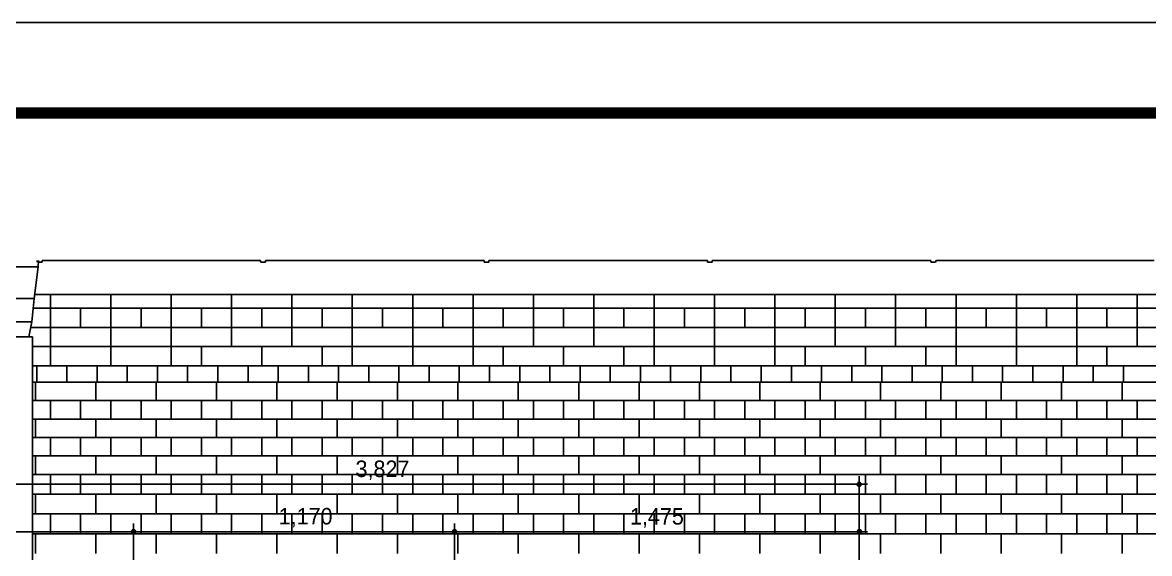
# Model space of a CAD drawing. Extents: x 206170 to 218785, y -171230 to -162320.
# Drawn here: x 210436 to 214543, y -164255 to -162320 of the extents above; entities that cross this region are included whole.
import ezdxf

# ---------------------------------------------------------------- set-up
doc = ezdxf.new("R2010")
doc.units = 0
doc.header["$LTSCALE"] = 50
doc.header["$MEASUREMENT"] = 0
doc.header["$PDMODE"] = 35
doc.header["$PDSIZE"] = -10
doc.layers.get('0').update_dxf_attribs({"linetype": 'CONTINUOUS'})
doc.layers.get('DEFPOINTS').update_dxf_attribs({"linetype": 'CONTINUOUS'})
for name, color, linetype in [('COR', 4, 'CONTINUOUS'), ('ele-3', 6, 'CONTINUOUS'), ('h', 5, 'CONTINUOUS'), ('HAT', 5, 'CONTINUOUS'), ('W-1', 3, 'CONTINUOUS'), ('WAL', 3, 'CONTINUOUS'), ('WID', 4, 'CONTINUOUS')]:
    doc.layers.add(name, color=color, linetype=linetype)
doc.styles.add('현창', font='HYWULM_0.TTF')
doc.dimstyles.new('ISO-25', dxfattribs={"dimscale": 20, "dimtxt": 4, "dimasz": 1, "dimexe": 2, "dimexo": 5, "dimtad": 1, "dimlunit": 6, "dimtxsty": '현창', "dimblk": 'DIMDOT', "dimcen": 2.5, "dimadec": 0, "dimazin": 0, "dimtfac": 1, "dimtmove": 0, "dimatfit": 3, "dimldrblk": 'DIMDOT', "dimfxl": 1, "dimarcsym": 0})

# ---------------------------------------------------------------- blocks, each defined once
blk = doc.blocks.new('20')
at = {"layer": 'COR', "linetype": 'Continuous', "const_width": 270}
blk.add_lwpolyline([(230424, -2398), (230424, -57398), (308324, -57398), (308324, -2398)], close=True, dxfattribs=at)
at = {"layer": 'HAT'}
blk.add_line((226424, -198), (310524, -198), dxfattribs=at)
blk = doc.blocks.new('DIMDOT')
at = {"linetype": 'Continuous'}
blk.add_line((-2, 0), (2, 0), dxfattribs=at)
for radius in [0.5, 0.25]:
    blk.add_circle((0, 0), radius, dxfattribs=at)
blk = doc.blocks.new('*D2')
at = {"color": 0, "lineweight": -2}
for p, q in [((210840.5, -164829.3), (210840.5, -164145.8)), ((212010.5, -164829.3), (212010.5, -164145.8)), ((211995.5, -164175.8), (210855.5, -164175.8))]:
    blk.add_line(p, q, dxfattribs=at)
at = {"layer": 'DEFPOINTS', "color": 0}
for p in [(210840.5, -164175.8), (210840.5, -164904.3), (212010.5, -164904.3)]:
    blk.add_point(p, dxfattribs=at)
at = {"color": 0, "lineweight": -2, "xscale": 15, "yscale": 15, "zscale": 15, "rotation": 180}
blk.add_blockref('DIMDOT', (210840.5, -164175.8), dxfattribs=at)
at = {"color": 0, "lineweight": -2, "xscale": 15, "yscale": 15, "zscale": 15}
blk.add_blockref('DIMDOT', (212010.5, -164175.8), dxfattribs=at)
at = {"color": 0, "insert": (211467.9, -164125), "char_height": 60, "attachment_point": 5, "style": '현창'}
blk.add_mtext('1,170', dxfattribs=at)
blk = doc.blocks.new('*D45')
at = {"color": 0, "lineweight": -2}
for p, q in [((209658.5, -164829.3), (209658.5, -164145.8)), ((210840.5, -164829.3), (210840.5, -164145.8)), ((210825.5, -164175.8), (209673.5, -164175.8))]:
    blk.add_line(p, q, dxfattribs=at)
at = {"layer": 'DEFPOINTS', "color": 0}
for p in [(209658.5, -164175.8), (209658.5, -164904.3), (210840.5, -164904.3)]:
    blk.add_point(p, dxfattribs=at)
at = {"color": 0, "lineweight": -2, "xscale": 15, "yscale": 15, "zscale": 15, "rotation": 180}
blk.add_blockref('DIMDOT', (209658.5, -164175.8), dxfattribs=at)
at = {"color": 0, "lineweight": -2, "xscale": 15, "yscale": 15, "zscale": 15}
blk.add_blockref('DIMDOT', (210840.5, -164175.8), dxfattribs=at)
at = {"color": 0, "insert": (210249.3, -164125), "char_height": 60, "attachment_point": 5, "style": '현창'}
blk.add_mtext('1,182', dxfattribs=at)
blk = doc.blocks.new('*D50')
at = {"color": 0, "lineweight": -2}
for p, q in [((212010.6, -164829.3), (212010.6, -164145.8)), ((213485.6, -164829.2), (213485.6, -164145.8)), ((213470.6, -164175.8), (212025.6, -164175.8))]:
    blk.add_line(p, q, dxfattribs=at)
at = {"layer": 'DEFPOINTS', "color": 0}
for p in [(212010.6, -164175.8), (212010.6, -164904.3), (213485.6, -164904.2)]:
    blk.add_point(p, dxfattribs=at)
at = {"color": 0, "lineweight": -2, "xscale": 15, "yscale": 15, "zscale": 15, "rotation": 180}
blk.add_blockref('DIMDOT', (212010.6, -164175.8), dxfattribs=at)
at = {"color": 0, "lineweight": -2, "xscale": 15, "yscale": 15, "zscale": 15}
blk.add_blockref('DIMDOT', (213485.6, -164175.8), dxfattribs=at)
at = {"color": 0, "insert": (212748, -164125.5), "char_height": 60, "attachment_point": 5, "style": '현창'}
blk.add_mtext('1,475', dxfattribs=at)
blk = doc.blocks.new('*D54')
at = {"color": 0, "lineweight": -2}
for p, q in [((209658, -164829.3), (209658, -163972.9)), ((213485, -164829.3), (213485, -163972.9)), ((213470, -164002.9), (209673, -164002.9))]:
    blk.add_line(p, q, dxfattribs=at)
at = {"layer": 'DEFPOINTS', "color": 0}
for p in [(209658, -164002.9), (209658, -164904.3), (213485, -164904.3)]:
    blk.add_point(p, dxfattribs=at)
at = {"color": 0, "lineweight": -2, "xscale": 15, "yscale": 15, "zscale": 15, "rotation": 180}
blk.add_blockref('DIMDOT', (209658, -164002.9), dxfattribs=at)
at = {"color": 0, "lineweight": -2, "xscale": 15, "yscale": 15, "zscale": 15}
blk.add_blockref('DIMDOT', (213485, -164002.9), dxfattribs=at)
at = {"color": 0, "insert": (211748, -163952.1), "char_height": 60, "attachment_point": 5, "style": '현창'}
blk.add_mtext('3,827', dxfattribs=at)

msp = doc.modelspace()

# ---------------------------------------------------------------- linework, layer by layer
at = {"layer": 'ele-3'}
for p, q in [((210472.096, -163465.887), (210397.096, -163465.887)), ((210472.096, -163698.079), (211418.035, -163698.079)), ((211410.785, -163698.079), (216579.977, -163698.079)), ((210472.096, -163765.272), (211418.035, -163765.272)), ((211410.785, -163765.272), (216579.977, -163765.272)), ((210472.096, -163832.465), (211418.035, -163832.465)), ((211410.785, -163832.465), (216579.977, -163832.465)), ((210472.096, -163899.657), (211418.035, -163899.657)), ((211410.785, -163899.657), (216579.977, -163899.657)), ((210472.096, -163966.85), (211418.035, -163966.85)), ((211410.785, -163966.85), (216579.977, -163966.85))]:
    msp.add_line(p, q, dxfattribs=at)
for points in [[(210397.096, -163465.887), (210397.096, -169645.887), (210472.096, -169645.887), (210472.096, -163465.887)], [(210488.035, -163630.887), (210488.035, -163570.887)], [(210598.035, -163630.887), (210598.035, -163570.887)], [(210708.035, -163630.887), (210708.035, -163570.887)], [(210818.035, -163630.887), (210818.035, -163570.887)], [(210928.035, -163630.887), (210928.035, -163570.887)], [(211038.035, -163630.887), (211038.035, -163570.887)], [(211148.035, -163630.887), (211148.035, -163570.887)], [(211258.035, -163630.887), (211258.035, -163570.887)], [(211368.035, -163630.887), (211368.035, -163570.887)], [(211478.035, -163630.887), (211478.035, -163570.887)], [(211588.035, -163630.887), (211588.035, -163570.887)], [(211698.035, -163630.887), (211698.035, -163570.887)], [(211808.035, -163630.887), (211808.035, -163570.887)], [(211918.035, -163630.887), (211918.035, -163570.887)], [(212028.035, -163630.887), (212028.035, -163570.887)], [(212138.035, -163630.887), (212138.035, -163570.887)], [(212248.035, -163630.887), (212248.035, -163570.887)], [(212358.035, -163630.887), (212358.035, -163570.887)], [(212468.035, -163630.887), (212468.035, -163570.887)], [(212578.035, -163630.887), (212578.035, -163570.887)], [(212688.035, -163630.887), (212688.035, -163570.887)], [(212798.035, -163630.887), (212798.035, -163570.887)], [(212908.035, -163630.887), (212908.035, -163570.887)], [(213018.035, -163630.887), (213018.035, -163570.887)], [(213128.035, -163630.887), (213128.035, -163570.887)], [(213238.035, -163630.887), (213238.035, -163570.887)], [(213348.035, -163630.887), (213348.035, -163570.887)], [(213458.035, -163630.887), (213458.035, -163570.887)], [(213568.035, -163630.887), (213568.035, -163570.887)], [(213678.035, -163630.887), (213678.035, -163570.887)], [(213788.035, -163630.887), (213788.035, -163570.887)], [(213898.035, -163630.887), (213898.035, -163570.887)], [(214008.035, -163630.887), (214008.035, -163570.887)], [(214118.035, -163630.887), (214118.035, -163570.887)], [(214228.035, -163630.887), (214228.035, -163570.887)], [(214338.035, -163630.887), (214338.035, -163570.887)], [(214448.035, -163630.887), (214448.035, -163570.887)], [(210483.035, -163698.079), (210483.035, -163630.887)], [(210703.035, -163698.079), (210703.035, -163630.887)], [(210923.035, -163698.079), (210923.035, -163630.887)], [(211143.035, -163698.079), (211143.035, -163630.887)], [(211363.035, -163698.079), (211363.035, -163630.887)], [(211583.035, -163698.079), (211583.035, -163630.887)], [(211803.035, -163698.079), (211803.035, -163630.887)], [(212023.035, -163698.079), (212023.035, -163630.887)], [(212243.035, -163698.079), (212243.035, -163630.887)], [(212463.035, -163698.079), (212463.035, -163630.887)], [(212683.035, -163698.079), (212683.035, -163630.887)], [(212903.035, -163698.079), (212903.035, -163630.887)], [(213123.035, -163698.079), (213123.035, -163630.887)], [(213343.035, -163698.079), (213343.035, -163630.887)], [(213563.035, -163698.079), (213563.035, -163630.887)], [(213783.035, -163698.079), (213783.035, -163630.887)], [(214003.035, -163698.079), (214003.035, -163630.887)], [(214223.035, -163698.079), (214223.035, -163630.887)], [(214443.035, -163698.079), (214443.035, -163630.887)], [(210538.035, -163765.272), (210538.035, -163698.079)], [(210648.035, -163765.272), (210648.035, -163698.079)], [(210758.035, -163765.272), (210758.035, -163698.079)], [(210868.035, -163765.272), (210868.035, -163698.079)], [(210978.035, -163765.272), (210978.035, -163698.079)], [(211088.035, -163765.272), (211088.035, -163698.079)], [(211198.035, -163765.272), (211198.035, -163698.079)], [(211308.035, -163765.272), (211308.035, -163698.079)], [(211418.035, -163765.272), (211418.035, -163698.079)], [(211528.035, -163765.272), (211528.035, -163698.079)], [(211638.035, -163765.272), (211638.035, -163698.079)], [(211748.035, -163765.272), (211748.035, -163698.079)], [(211858.035, -163765.272), (211858.035, -163698.079)], [(211968.035, -163765.272), (211968.035, -163698.079)], [(212078.035, -163765.272), (212078.035, -163698.079)], [(212188.035, -163765.272), (212188.035, -163698.079)], [(212298.035, -163765.272), (212298.035, -163698.079)], [(212408.035, -163765.272), (212408.035, -163698.079)], [(212518.035, -163765.272), (212518.035, -163698.079)], [(212628.035, -163765.272), (212628.035, -163698.079)], [(212738.035, -163765.272), (212738.035, -163698.079)], [(212848.035, -163765.272), (212848.035, -163698.079)], [(212958.035, -163765.272), (212958.035, -163698.079)], [(213068.035, -163765.272), (213068.035, -163698.079)], [(213178.035, -163765.272), (213178.035, -163698.079)], [(213288.035, -163765.272), (213288.035, -163698.079)], [(213398.035, -163765.272), (213398.035, -163698.079)], [(213508.035, -163765.272), (213508.035, -163698.079)], [(213618.035, -163765.272), (213618.035, -163698.079)], [(213728.035, -163765.272), (213728.035, -163698.079)], [(213838.035, -163765.272), (213838.035, -163698.079)], [(213948.035, -163765.272), (213948.035, -163698.079)], [(214058.035, -163765.272), (214058.035, -163698.079)], [(214168.035, -163765.272), (214168.035, -163698.079)], [(214278.035, -163765.272), (214278.035, -163698.079)], [(214388.035, -163765.272), (214388.035, -163698.079)], [(214498.035, -163765.272), (214498.035, -163698.079)], [(210483.035, -163832.465), (210483.035, -163765.272)], [(210703.035, -163832.465), (210703.035, -163765.272)], [(210923.035, -163832.465), (210923.035, -163765.272)], [(211143.035, -163832.465), (211143.035, -163765.272)], [(211363.035, -163832.465), (211363.035, -163765.272)], [(211583.035, -163832.465), (211583.035, -163765.272)], [(211803.035, -163832.465), (211803.035, -163765.272)], [(212023.035, -163832.465), (212023.035, -163765.272)], [(212243.035, -163832.465), (212243.035, -163765.272)], [(212463.035, -163832.465), (212463.035, -163765.272)], [(212683.035, -163832.465), (212683.035, -163765.272)], [(212903.035, -163832.465), (212903.035, -163765.272)], [(213123.035, -163832.465), (213123.035, -163765.272)], [(213343.035, -163832.465), (213343.035, -163765.272)], [(213563.035, -163832.465), (213563.035, -163765.272)], [(213783.035, -163832.465), (213783.035, -163765.272)], [(214003.035, -163832.465), (214003.035, -163765.272)], [(214223.035, -163832.465), (214223.035, -163765.272)], [(214443.035, -163832.465), (214443.035, -163765.272)], [(210538.035, -163899.657), (210538.035, -163832.465)], [(210648.035, -163899.657), (210648.035, -163832.465)], [(210758.035, -163899.657), (210758.035, -163832.465)], [(210868.035, -163899.657), (210868.035, -163832.465)], [(210978.035, -163899.657), (210978.035, -163832.465)], [(211088.035, -163899.657), (211088.035, -163832.465)], [(211198.035, -163899.657), (211198.035, -163832.465)], [(211308.035, -163899.657), (211308.035, -163832.465)], [(211418.035, -163899.657), (211418.035, -163832.465)], [(211528.035, -163899.657), (211528.035, -163832.465)], [(211638.035, -163899.657), (211638.035, -163832.465)], [(211748.035, -163899.657), (211748.035, -163832.465)], [(211858.035, -163899.657), (211858.035, -163832.465)], [(211968.035, -163899.657), (211968.035, -163832.465)], [(212078.035, -163899.657), (212078.035, -163832.465)], [(212188.035, -163899.657), (212188.035, -163832.465)], [(212298.035, -163899.657), (212298.035, -163832.465)], [(212408.035, -163899.657), (212408.035, -163832.465)], [(212518.035, -163899.657), (212518.035, -163832.465)], [(212628.035, -163899.657), (212628.035, -163832.465)], [(212738.035, -163899.657), (212738.035, -163832.465)], [(212848.035, -163899.657), (212848.035, -163832.465)], [(212958.035, -163899.657), (212958.035, -163832.465)], [(213068.035, -163899.657), (213068.035, -163832.465)], [(213178.035, -163899.657), (213178.035, -163832.465)], [(213288.035, -163899.657), (213288.035, -163832.465)], [(213398.035, -163899.657), (213398.035, -163832.465)], [(213508.035, -163899.657), (213508.035, -163832.465)], [(213618.035, -163899.657), (213618.035, -163832.465)], [(213728.035, -163899.657), (213728.035, -163832.465)], [(213838.035, -163899.657), (213838.035, -163832.465)], [(213948.035, -163899.657), (213948.035, -163832.465)], [(214058.035, -163899.657), (214058.035, -163832.465)], [(214168.035, -163899.657), (214168.035, -163832.465)], [(214278.035, -163899.657), (214278.035, -163832.465)], [(214388.035, -163899.657), (214388.035, -163832.465)], [(214498.035, -163899.657), (214498.035, -163832.465)], [(210483.035, -163966.85), (210483.035, -163899.657)], [(210703.035, -163966.85), (210703.035, -163899.657)], [(210923.035, -163966.85), (210923.035, -163899.657)], [(211143.035, -163966.85), (211143.035, -163899.657)], [(211363.035, -163966.85), (211363.035, -163899.657)], [(211583.035, -163966.85), (211583.035, -163899.657)], [(211803.035, -163966.85), (211803.035, -163899.657)], [(212023.035, -163966.85), (212023.035, -163899.657)], [(212243.035, -163966.85), (212243.035, -163899.657)], [(212463.035, -163966.85), (212463.035, -163899.657)], [(212683.035, -163966.85), (212683.035, -163899.657)], [(212903.035, -163966.85), (212903.035, -163899.657)], [(213123.035, -163966.85), (213123.035, -163899.657)], [(213343.035, -163966.85), (213343.035, -163899.657)], [(213563.035, -163966.85), (213563.035, -163899.657)], [(213783.035, -163966.85), (213783.035, -163899.657)], [(214003.035, -163966.85), (214003.035, -163899.657)], [(214223.035, -163966.85), (214223.035, -163899.657)], [(214443.035, -163966.85), (214443.035, -163899.657)]]:
    msp.add_lwpolyline(points, dxfattribs=at)
at = {"layer": 'h'}
for p, q in [((216579.977, -163360.887), (210475.302, -163360.887)), ((216579.977, -163430.887), (210466.367, -163430.887)), ((216579.977, -163430.887), (210466.367, -163430.887)), ((211418.035, -163500.887), (210472.096, -163500.887)), ((216579.977, -163500.887), (211410.785, -163500.887)), ((210472.096, -164038.959), (211418.035, -164038.959)), ((211410.785, -164038.959), (216579.977, -164038.959)), ((210472.096, -164111.069), (211418.035, -164111.069)), ((211410.785, -164111.069), (216579.977, -164111.069)), ((210472.096, -164183.178), (211418.035, -164183.178)), ((211410.785, -164183.178), (216579.977, -164183.178))]:
    msp.add_line(p, q, dxfattribs=at)
for points in [[(210538.035, -163310.887), (210538.035, -163360.887)], [(210758.035, -163310.887), (210758.035, -163360.887)], [(210978.035, -163310.887), (210978.035, -163360.887)], [(211198.035, -163310.887), (211198.035, -163360.887)], [(211418.035, -163310.887), (211418.035, -163360.887)], [(211638.035, -163310.887), (211638.035, -163360.887)], [(211858.035, -163310.887), (211858.035, -163360.887)], [(212078.035, -163310.887), (212078.035, -163360.887)], [(212298.035, -163310.887), (212298.035, -163360.887)], [(212518.035, -163310.887), (212518.035, -163360.887)], [(212738.035, -163310.887), (212738.035, -163360.887)], [(212958.035, -163310.887), (212958.035, -163360.887)], [(213178.035, -163310.887), (213178.035, -163360.887)], [(213398.035, -163310.887), (213398.035, -163360.887)], [(213618.035, -163310.887), (213618.035, -163360.887)], [(213838.035, -163310.887), (213838.035, -163360.887)], [(214058.035, -163310.887), (214058.035, -163360.887)], [(214278.035, -163310.887), (214278.035, -163360.887)], [(214498.035, -163310.887), (214498.035, -163360.887)], [(210538.035, -163360.887), (210538.035, -163430.887)], [(210538.035, -163360.887), (210538.035, -163430.887)], [(210648.035, -163360.887), (210648.035, -163430.887)], [(210648.035, -163360.887), (210648.035, -163430.887)], [(210758.035, -163360.887), (210758.035, -163430.887)], [(210758.035, -163360.887), (210758.035, -163430.887)], [(210868.035, -163360.887), (210868.035, -163430.887)], [(210868.035, -163360.887), (210868.035, -163430.887)], [(210978.035, -163360.887), (210978.035, -163430.887)], [(210978.035, -163360.887), (210978.035, -163430.887)], [(211088.035, -163360.887), (211088.035, -163430.887)], [(211088.035, -163360.887), (211088.035, -163430.887)], [(211198.035, -163360.887), (211198.035, -163430.887)], [(211198.035, -163360.887), (211198.035, -163430.887)], [(211308.035, -163360.887), (211308.035, -163430.887)], [(211308.035, -163360.887), (211308.035, -163430.887)], [(211418.035, -163360.887), (211418.035, -163430.887)], [(211418.035, -163360.887), (211418.035, -163430.887)], [(211528.035, -163360.887), (211528.035, -163430.887)], [(211528.035, -163360.887), (211528.035, -163430.887)], [(211638.035, -163360.887), (211638.035, -163430.887)], [(211638.035, -163360.887), (211638.035, -163430.887)], [(211748.035, -163360.887), (211748.035, -163430.887)], [(211748.035, -163360.887), (211748.035, -163430.887)], [(211858.035, -163360.887), (211858.035, -163430.887)], [(211858.035, -163360.887), (211858.035, -163430.887)], [(211968.035, -163360.887), (211968.035, -163430.887)], [(211968.035, -163360.887), (211968.035, -163430.887)], [(212078.035, -163360.887), (212078.035, -163430.887)], [(212078.035, -163360.887), (212078.035, -163430.887)], [(212188.035, -163360.887), (212188.035, -163430.887)], [(212188.035, -163360.887), (212188.035, -163430.887)], [(212298.035, -163360.887), (212298.035, -163430.887)], [(212298.035, -163360.887), (212298.035, -163430.887)], [(212408.035, -163360.887), (212408.035, -163430.887)], [(212408.035, -163360.887), (212408.035, -163430.887)], [(212518.035, -163360.887), (212518.035, -163430.887)], [(212518.035, -163360.887), (212518.035, -163430.887)], [(212628.035, -163360.887), (212628.035, -163430.887)], [(212628.035, -163360.887), (212628.035, -163430.887)], [(212738.035, -163360.887), (212738.035, -163430.887)], [(212738.035, -163360.887), (212738.035, -163430.887)], [(212848.035, -163360.887), (212848.035, -163430.887)], [(212848.035, -163360.887), (212848.035, -163430.887)], [(212958.035, -163360.887), (212958.035, -163430.887)], [(212958.035, -163360.887), (212958.035, -163430.887)], [(213068.035, -163360.887), (213068.035, -163430.887)], [(213068.035, -163360.887), (213068.035, -163430.887)], [(213178.035, -163360.887), (213178.035, -163430.887)], [(213178.035, -163360.887), (213178.035, -163430.887)], [(213288.035, -163360.887), (213288.035, -163430.887)], [(213288.035, -163360.887), (213288.035, -163430.887)], [(213398.035, -163360.887), (213398.035, -163430.887)], [(213398.035, -163360.887), (213398.035, -163430.887)], [(213508.035, -163360.887), (213508.035, -163430.887)], [(213508.035, -163360.887), (213508.035, -163430.887)], [(213618.035, -163360.887), (213618.035, -163430.887)], [(213618.035, -163360.887), (213618.035, -163430.887)], [(213728.035, -163360.887), (213728.035, -163430.887)], [(213728.035, -163360.887), (213728.035, -163430.887)], [(213838.035, -163360.887), (213838.035, -163430.887)], [(213838.035, -163360.887), (213838.035, -163430.887)], [(213948.035, -163360.887), (213948.035, -163430.887)], [(213948.035, -163360.887), (213948.035, -163430.887)], [(214058.035, -163360.887), (214058.035, -163430.887)], [(214058.035, -163360.887), (214058.035, -163430.887)], [(214168.035, -163360.887), (214168.035, -163430.887)], [(214168.035, -163360.887), (214168.035, -163430.887)], [(214278.035, -163360.887), (214278.035, -163430.887)], [(214278.035, -163360.887), (214278.035, -163430.887)], [(214388.035, -163360.887), (214388.035, -163430.887)], [(214388.035, -163360.887), (214388.035, -163430.887)], [(214498.035, -163360.887), (214498.035, -163430.887)], [(214498.035, -163360.887), (214498.035, -163430.887)], [(210538.035, -163430.887), (210538.035, -163500.887)], [(210758.035, -163430.887), (210758.035, -163500.887)], [(210978.035, -163430.887), (210978.035, -163500.887)], [(211198.035, -163430.887), (211198.035, -163500.887)], [(211418.035, -163430.887), (211418.035, -163500.887)], [(211638.035, -163430.887), (211638.035, -163500.887)], [(211858.035, -163430.887), (211858.035, -163500.887)], [(212078.035, -163430.887), (212078.035, -163500.887)], [(212298.035, -163430.887), (212298.035, -163500.887)], [(212518.035, -163430.887), (212518.035, -163500.887)], [(212738.035, -163430.887), (212738.035, -163500.887)], [(212958.035, -163430.887), (212958.035, -163500.887)], [(213178.035, -163430.887), (213178.035, -163500.887)], [(213398.035, -163430.887), (213398.035, -163500.887)], [(213618.035, -163430.887), (213618.035, -163500.887)], [(213838.035, -163430.887), (213838.035, -163500.887)], [(214058.035, -163430.887), (214058.035, -163500.887)], [(214278.035, -163430.887), (214278.035, -163500.887)], [(214498.035, -163430.887), (214498.035, -163500.887)], [(210538.035, -163500.887), (210538.035, -163570.887)], [(210758.035, -163500.887), (210758.035, -163570.887)], [(210978.035, -163500.887), (210978.035, -163570.887)], [(211088.035, -163500.887), (211088.035, -163570.887)], [(211308.035, -163500.887), (211308.035, -163570.887)], [(211528.035, -163500.887), (211528.035, -163570.887)], [(211638.035, -163500.887), (211638.035, -163570.887)], [(211858.035, -163500.887), (211858.035, -163570.887)], [(212078.035, -163500.887), (212078.035, -163570.887)], [(212188.035, -163500.887), (212188.035, -163570.887)], [(212408.035, -163500.887), (212408.035, -163570.887)], [(212628.035, -163500.887), (212628.035, -163570.887)], [(212738.035, -163500.887), (212738.035, -163570.887)], [(212958.035, -163500.887), (212958.035, -163570.887)], [(213178.035, -163500.887), (213178.035, -163570.887)], [(213288.035, -163500.887), (213288.035, -163570.887)], [(213508.035, -163500.887), (213508.035, -163570.887)], [(213728.035, -163500.887), (213728.035, -163570.887)], [(213838.035, -163500.887), (213838.035, -163570.887)], [(214058.035, -163500.887), (214058.035, -163570.887)], [(214278.035, -163500.887), (214278.035, -163570.887)], [(214388.035, -163500.887), (214388.035, -163570.887)], [(210538.035, -164038.959), (210538.035, -163966.85)], [(210648.035, -164038.959), (210648.035, -163966.85)], [(210758.035, -164038.959), (210758.035, -163966.85)], [(210868.035, -164038.959), (210868.035, -163966.85)], [(210978.035, -164038.959), (210978.035, -163966.85)], [(211088.035, -164038.959), (211088.035, -163966.85)], [(211198.035, -164038.959), (211198.035, -163966.85)], [(211308.035, -164038.959), (211308.035, -163966.85)], [(211418.035, -164038.959), (211418.035, -163966.85)], [(211528.035, -164038.959), (211528.035, -163966.85)], [(211638.035, -164038.959), (211638.035, -163966.85)], [(211748.035, -164038.959), (211748.035, -163966.85)], [(211858.035, -164038.959), (211858.035, -163966.85)], [(211968.035, -164038.959), (211968.035, -163966.85)], [(212078.035, -164038.959), (212078.035, -163966.85)], [(212188.035, -164038.959), (212188.035, -163966.85)], [(212298.035, -164038.959), (212298.035, -163966.85)], [(212408.035, -164038.959), (212408.035, -163966.85)], [(212518.035, -164038.959), (212518.035, -163966.85)], [(212628.035, -164038.959), (212628.035, -163966.85)], [(212738.035, -164038.959), (212738.035, -163966.85)], [(212848.035, -164038.959), (212848.035, -163966.85)], [(212958.035, -164038.959), (212958.035, -163966.85)], [(213068.035, -164038.959), (213068.035, -163966.85)], [(213178.035, -164038.959), (213178.035, -163966.85)], [(213288.035, -164038.959), (213288.035, -163966.85)], [(213398.035, -164038.959), (213398.035, -163966.85)], [(213508.035, -164038.959), (213508.035, -163966.85)], [(213618.035, -164038.959), (213618.035, -163966.85)], [(213728.035, -164038.959), (213728.035, -163966.85)], [(213838.035, -164038.959), (213838.035, -163966.85)], [(213948.035, -164038.959), (213948.035, -163966.85)], [(214058.035, -164038.959), (214058.035, -163966.85)], [(214168.035, -164038.959), (214168.035, -163966.85)], [(214278.035, -164038.959), (214278.035, -163966.85)], [(214388.035, -164038.959), (214388.035, -163966.85)], [(214498.035, -164038.959), (214498.035, -163966.85)], [(210483.035, -164111.069), (210483.035, -164038.959)], [(210703.035, -164111.069), (210703.035, -164038.959)], [(210923.035, -164111.069), (210923.035, -164038.959)], [(211143.035, -164111.069), (211143.035, -164038.959)], [(211363.035, -164111.069), (211363.035, -164038.959)], [(211583.035, -164111.069), (211583.035, -164038.959)], [(211803.035, -164111.069), (211803.035, -164038.959)], [(212023.035, -164111.069), (212023.035, -164038.959)], [(212243.035, -164111.069), (212243.035, -164038.959)], [(212463.035, -164111.069), (212463.035, -164038.959)], [(212683.035, -164111.069), (212683.035, -164038.959)], [(212903.035, -164111.069), (212903.035, -164038.959)], [(213123.035, -164111.069), (213123.035, -164038.959)], [(213343.035, -164111.069), (213343.035, -164038.959)], [(213563.035, -164111.069), (213563.035, -164038.959)], [(213783.035, -164111.069), (213783.035, -164038.959)], [(214003.035, -164111.069), (214003.035, -164038.959)], [(214223.035, -164111.069), (214223.035, -164038.959)], [(214443.035, -164111.069), (214443.035, -164038.959)], [(210538.035, -164183.178), (210538.035, -164111.069)], [(210648.035, -164183.178), (210648.035, -164111.069)], [(210758.035, -164183.178), (210758.035, -164111.069)], [(210868.035, -164183.178), (210868.035, -164111.069)], [(210978.035, -164183.178), (210978.035, -164111.069)], [(211088.035, -164183.178), (211088.035, -164111.069)], [(211198.035, -164183.178), (211198.035, -164111.069)], [(211308.035, -164183.178), (211308.035, -164111.069)], [(211418.035, -164183.178), (211418.035, -164111.069)], [(211528.035, -164183.178), (211528.035, -164111.069)], [(211638.035, -164183.178), (211638.035, -164111.069)], [(211748.035, -164183.178), (211748.035, -164111.069)], [(211858.035, -164183.178), (211858.035, -164111.069)], [(211968.035, -164183.178), (211968.035, -164111.069)], [(212078.035, -164183.178), (212078.035, -164111.069)], [(212188.035, -164183.178), (212188.035, -164111.069)], [(212298.035, -164183.178), (212298.035, -164111.069)], [(212408.035, -164183.178), (212408.035, -164111.069)], [(212518.035, -164183.178), (212518.035, -164111.069)], [(212628.035, -164183.178), (212628.035, -164111.069)], [(212738.035, -164183.178), (212738.035, -164111.069)], [(212848.035, -164183.178), (212848.035, -164111.069)], [(212958.035, -164183.178), (212958.035, -164111.069)], [(213068.035, -164183.178), (213068.035, -164111.069)], [(213178.035, -164183.178), (213178.035, -164111.069)], [(213288.035, -164183.178), (213288.035, -164111.069)], [(213398.035, -164183.178), (213398.035, -164111.069)], [(213508.035, -164183.178), (213508.035, -164111.069)], [(213618.035, -164183.178), (213618.035, -164111.069)], [(213728.035, -164183.178), (213728.035, -164111.069)], [(213838.035, -164183.178), (213838.035, -164111.069)], [(213948.035, -164183.178), (213948.035, -164111.069)], [(214058.035, -164183.178), (214058.035, -164111.069)], [(214168.035, -164183.178), (214168.035, -164111.069)], [(214278.035, -164183.178), (214278.035, -164111.069)], [(214388.035, -164183.178), (214388.035, -164111.069)], [(214498.035, -164183.178), (214498.035, -164111.069)], [(210483.035, -164255.288), (210483.035, -164183.178)], [(210703.035, -164255.288), (210703.035, -164183.178)], [(210923.035, -164255.288), (210923.035, -164183.178)], [(211143.035, -164255.288), (211143.035, -164183.178)], [(211363.035, -164255.288), (211363.035, -164183.178)], [(211583.035, -164255.288), (211583.035, -164183.178)], [(211803.035, -164255.288), (211803.035, -164183.178)], [(212023.035, -164255.288), (212023.035, -164183.178)], [(212243.035, -164255.288), (212243.035, -164183.178)], [(212463.035, -164255.288), (212463.035, -164183.178)], [(212683.035, -164255.288), (212683.035, -164183.178)], [(212903.035, -164255.288), (212903.035, -164183.178)], [(213123.035, -164255.288), (213123.035, -164183.178)], [(213343.035, -164255.288), (213343.035, -164183.178)], [(213563.035, -164255.288), (213563.035, -164183.178)], [(213783.035, -164255.288), (213783.035, -164183.178)], [(214003.035, -164255.288), (214003.035, -164183.178)], [(214223.035, -164255.288), (214223.035, -164183.178)], [(214443.035, -164255.288), (214443.035, -164183.178)]]:
    msp.add_lwpolyline(points, dxfattribs=at)
at = {"layer": 'W-1'}
for p, q in [((210492.705, -163209.811), (210493.987, -163187.576)), ((210376.487, -163209.811), (210492.705, -163209.811)), ((210478.878, -163325.812), (210492.705, -163209.811)), ((210390.314, -163325.812), (210478.878, -163325.812)), ((210470.168, -163411.235), (210478.878, -163325.812)), ((210399.024, -163411.235), (210470.168, -163411.235)), ((210459.596, -163465.887), (210470.168, -163411.235)), ((210409.596, -163465.887), (210459.596, -163465.887)), ((211418.035, -163570.887), (210472.096, -163570.887)), ((216579.977, -163570.887), (211410.785, -163570.887)), ((211418.035, -163630.887), (210472.096, -163630.887)), ((216579.977, -163630.887), (211410.785, -163630.887))]:
    msp.add_line(p, q, dxfattribs=at)
at = {"layer": 'WID'}
for p, q in [((210490.035, -163187.576), (210490.035, -163190.576)), ((210505.035, -163193.576), (210493.035, -163193.576)), ((211304.035, -163187.576), (210508.035, -163187.576)), ((210508.035, -163187.576), (210508.035, -163190.576)), ((211304.035, -163187.576), (211304.035, -163190.576)), ((211319.035, -163193.576), (211307.035, -163193.576)), ((212118.035, -163187.576), (211322.035, -163187.576)), ((211322.035, -163187.576), (211322.035, -163190.576)), ((212118.035, -163187.576), (212118.035, -163190.576)), ((212133.035, -163193.576), (212121.035, -163193.576)), ((212932.035, -163187.576), (212136.035, -163187.576)), ((212136.035, -163187.576), (212136.035, -163190.576)), ((212932.035, -163187.576), (212932.035, -163190.576)), ((212947.035, -163193.576), (212935.035, -163193.576)), ((213746.035, -163187.576), (212950.035, -163187.576)), ((212950.035, -163187.576), (212950.035, -163190.576)), ((213746.035, -163187.576), (213746.035, -163190.576)), ((213761.035, -163193.576), (213749.035, -163193.576)), ((214560.035, -163187.576), (213764.035, -163187.576)), ((213764.035, -163187.576), (213764.035, -163190.576)), ((216579.977, -163310.887), (210480.657, -163310.887))]:
    msp.add_line(p, q, dxfattribs=at)
for centre, start, end in [((210493.035, -163190.576), 180, 270), ((210505.035, -163190.576), 270, 0), ((211307.035, -163190.576), 180, 270), ((211319.035, -163190.576), 270, 0), ((212121.035, -163190.576), 180, 270), ((212133.035, -163190.576), 270, 0), ((212935.035, -163190.576), 180, 270), ((212947.035, -163190.576), 270, 0), ((213749.035, -163190.576), 180, 270), ((213761.035, -163190.576), 270, 0)]:
    msp.add_arc(centre, 3, start, end, dxfattribs=at)

# ---------------------------------------------------------------- block references
at = {"layer": 'WAL', "xscale": 0.1500000000232831, "yscale": 0.1500000000232831, "zscale": 0.15}
msp.add_blockref('20', (172206.288, -162289.902), dxfattribs=at)

# ---------------------------------------------------------------- dimensions: what is measured, and where the dimension line sits
for base, p1, p2, picture, middle in [((209658.035, -164002.905), (213485.035, -164904.272), (209658.035, -164904.272), '*D54', (211748.035, -164002.905)), ((209658.495, -164175.821), (210840.495, -164904.272), (209658.495, -164904.272), '*D45', (210249.265, -164175.821)), ((210840.495, -164175.821), (212010.494, -164904.269), (210840.495, -164904.272), '*D2', (211467.902, -164175.821)), ((212010.574, -164175.821), (213485.574, -164904.231), (212010.574, -164904.272), '*D50', (212747.955, -164175.821))]:
    dim = msp.add_linear_dim(base=base, p1=p1, p2=p2, angle=180, dimstyle='ISO-25', override={"dimscale": 15, "dimtxt": 4, "dimasz": 1, "dimexe": 2, "dimexo": 5, "dimgap": 1, "dimlunit": 6, "dimdle": 2, "dimtix": 1})
    dim.commit()
    dim.dimension.update_dxf_attribs({"geometry": picture, "text_midpoint": middle, "dimtype": 128})

doc.saveas('drawing.dxf')
